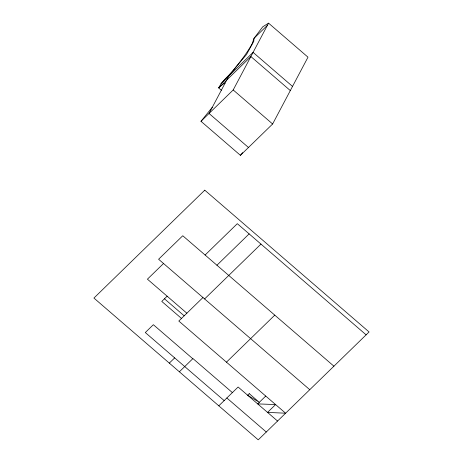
<?xml version="1.0" encoding="UTF-8"?>
<svg xmlns="http://www.w3.org/2000/svg" width="463" height="463" viewBox="0 0 463 463"><rect width="100%" height="100%" fill="white"/><g stroke="black" fill="none" stroke-linecap="round" stroke-linejoin="round"><path stroke-width="0.69" d="M212.355 107.202L200.988 121.3L240.419 155.331L272.626 123.986L307.999 57.18L268.563 23.15L262.724 26.813L254.042 38.302L252.167 43.603A44.842 6.332 -49.2 0 1 236.124 66.782C231.002 74.416 222.709 79.601 218.675 87.901L221.412 90.262M200.988 121.3L233.196 89.955L268.563 23.15M240.419 155.331L242.606 152.616M267.458 25.239L254.042 38.302L253.747 41.427L246.466 54.582L229.596 74.636L209.039 113.464L248.475 147.494M220.886 83.722L253.087 52.377L292.523 86.407M163.532 263.505L147.425 279.177L186.861 313.208M205.103 255.026L237.305 223.675L366.123 334.836M167.143 296.193L161.778 301.419L181.49 318.434M216.933 265.235L249.135 233.884M202.962 297.535L178.811 321.044L285.607 413.204L267.545 412.406L275.595 404.564L257.683 403.898L265.739 396.062M204.605 298.953L260.964 244.094M169.308 363.114L174.678 357.893M179.366 371.795L192.944 358.576L232.38 392.601M226.459 362.164L274.767 315.141M218.796 405.82L238.121 387.016L277.557 421.041M290.313 90.58L250.877 56.55L218.675 87.901A19.967 2.819 -49.2 0 1 225.064 83.195M233.196 89.955L272.626 123.986M333.916 366.187L182.758 235.742L158.601 259.251L309.759 389.696M164.458 298.803L184.176 315.818M192.782 358.732L153.351 324.702L145.301 332.538L224.167 400.599M226.847 397.983L266.283 432.014M204.768 190.177L93.925 298.062L258.232 439.85L369.075 331.965L204.768 190.177M249.239 393.648L247.63 395.217L259.297 402.33L249.239 393.648"/></g></svg>
